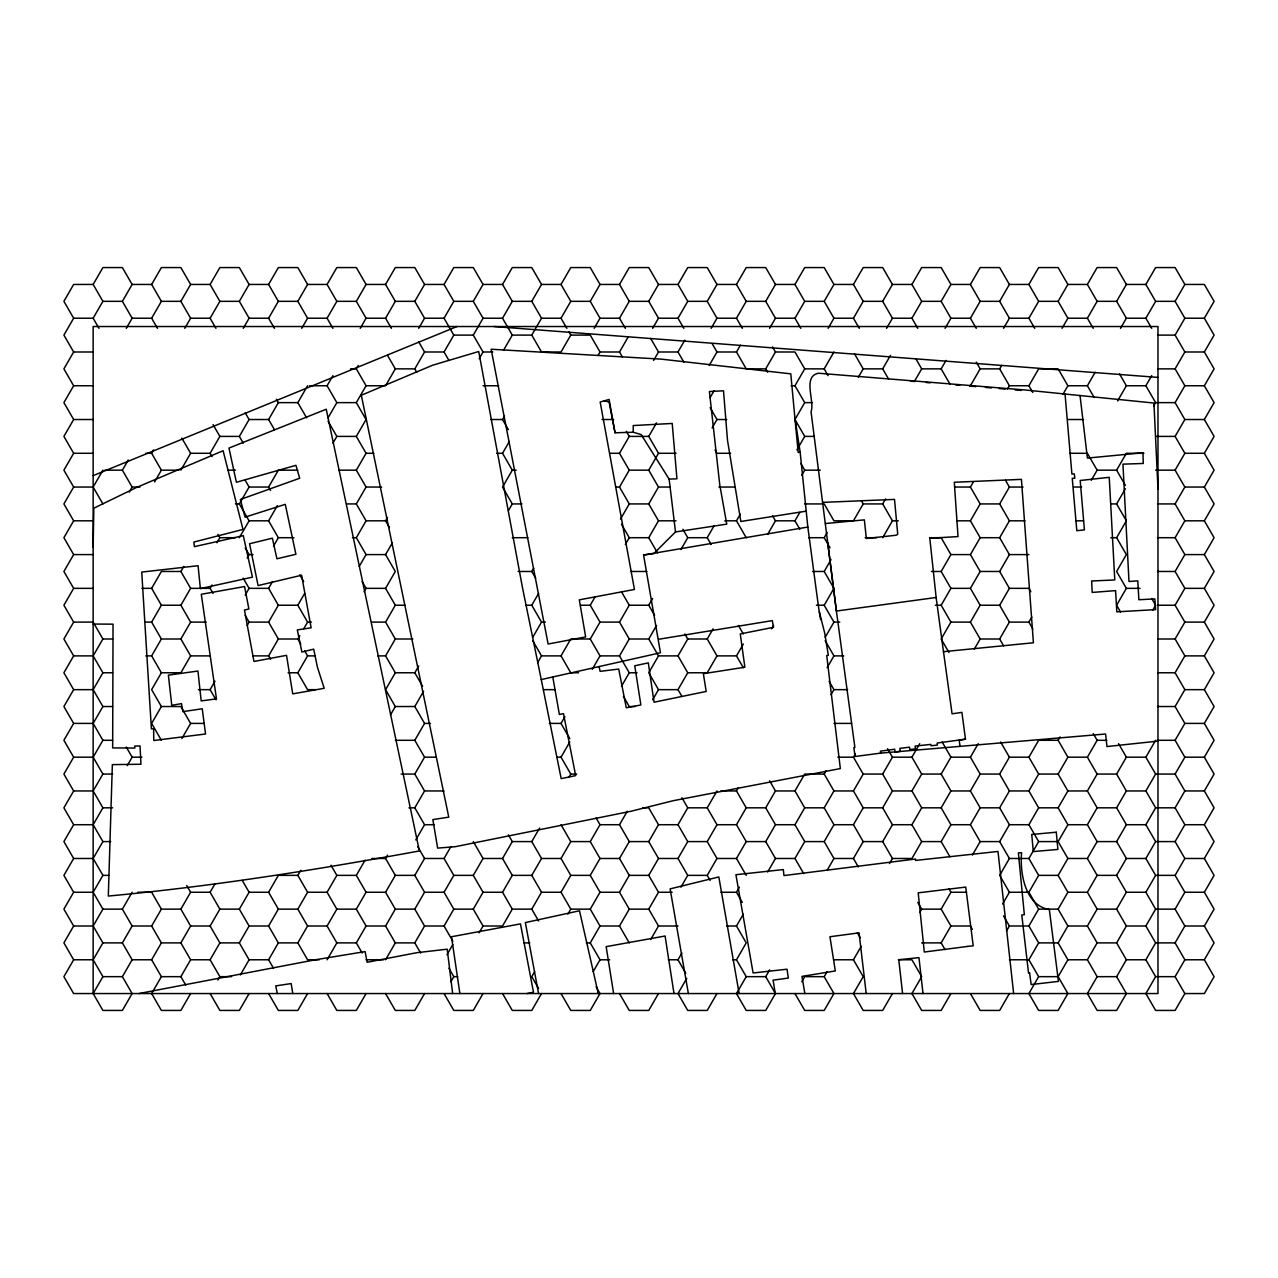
<?xml version="1.0" encoding="UTF-8"?>
<svg xmlns="http://www.w3.org/2000/svg" width="1278" height="1278" viewBox="0 0 1278 1278"><rect width="100%" height="100%" fill="white"/><g stroke="black" fill="none" stroke-linecap="round" stroke-linejoin="round"><path stroke-width="1.5" d="M93.15 547.431L93.821 508.197L136.922 487.285L223.107 450.735L242.996 529.411L193.857 542.08L194.384 546.664L243.299 535.658L252.453 577.145L200.374 588.599L198.074 565.707L141.73 572.081L151.411 728.875L153.632 728.811L153.759 740.505L205.534 734.003L202.243 708.763L182.93 711.622L181.492 703.635L171.763 705.312L168.376 675.119L197.946 671.046L201.189 700.919L216.477 698.874L201.285 594.286L244.561 586.554L248.891 608.999L244.465 609.989L253.971 661.461L286.528 655.326L292.726 693.858L324.197 688.299L317.391 667.084L313.701 649.144L301.896 652.052L297.295 629.91L311.129 627.802L301.592 575.228L258.092 585.564L249.545 543.757L272.374 538.182L276.927 558.79L295.905 554.269L285.266 504.347L245.072 517.159L240.392 499.474L299.675 478.26L295.937 465.32L236.398 482.269L228.97 448.067L326.241 409.232L419.376 850.956C316.257 869.855 212.755 886.373 108.31 896.054L112.352 764.627L140.947 764.244L140.037 745.937L134.749 746.064L134.829 748.045L112.656 747.918L113.039 624.159L93.15 624.047M73.645 318.222L93.15 318.222L102.895 301.336L93.15 284.451L73.645 284.451L63.9 301.336L73.645 318.222L63.9 335.108L73.645 351.993L63.9 368.863L73.645 385.748L63.9 402.634L73.645 419.519L63.9 436.405L73.645 453.291L63.9 470.176L73.645 487.046L63.9 503.931L73.645 520.817L63.9 537.703L73.645 554.588L63.9 571.474L73.645 588.343L63.9 605.229L73.645 622.114L63.9 639L73.645 655.886L63.9 672.771L73.645 689.657L63.9 706.526L73.645 723.412L63.9 740.297L73.645 757.183L63.9 774.069L73.645 790.954L63.9 807.824L73.645 824.709L63.9 841.595L73.645 858.481L63.9 875.366L73.645 892.252L63.9 909.137L73.645 926.007L63.9 942.892L73.645 959.778L63.9 976.664L73.645 993.549L1157.98 993.549L1157.98 326.529L93.15 326.529L93.15 993.549L102.895 1010.435L122.384 1010.435L132.129 993.549L122.384 976.664L132.129 959.778L122.384 942.892L132.129 926.007L122.384 909.137L132.129 892.252M93.15 284.451L102.895 267.565L122.384 267.565L132.129 284.451L122.384 301.336L132.129 318.222L151.635 318.222L161.379 301.336L151.635 284.451L161.379 267.565L180.869 267.565L190.614 284.451L180.869 301.336L190.614 318.222L210.119 318.222L219.864 301.336L210.119 284.451L219.864 267.565L239.353 267.565L249.098 284.451L239.353 301.336L249.098 318.222L268.604 318.222L278.348 301.336L268.604 284.451L278.348 267.565L297.838 267.565L307.583 284.451L297.838 301.336L307.583 318.222L327.088 318.222L336.833 301.336L327.088 284.451L336.833 267.565L356.322 267.565L366.067 284.451L356.322 301.336L366.067 318.222L385.573 318.222L395.317 301.336L385.573 284.451L395.317 267.565L414.807 267.565L424.552 284.451L414.807 301.336L424.552 318.222L444.057 318.222L453.802 335.108L444.057 351.993L424.552 351.993L414.807 368.863L395.317 368.863L385.573 385.748L366.067 385.748L356.322 402.634L366.067 419.519L356.322 436.405L366.067 453.291L356.322 470.176L366.067 487.046L356.322 503.931L366.067 520.817L356.322 537.703L366.067 554.588L385.573 554.588L395.317 571.474L385.573 588.343L395.317 605.229L385.573 622.114L395.317 639L385.573 655.886L395.317 672.771L414.807 672.771L422.603 686.27M126.282 328.35L132.129 318.222M102.895 503.931L93.15 487.046L102.895 470.176M184.767 328.35L190.614 318.222M139.925 487.046L132.129 487.046L122.384 470.176L128.231 460.032M129.206 492.11L132.129 487.046M178.92 470.176L161.379 470.176L151.635 453.291L153.584 449.904M154.558 481.982L161.379 470.176M243.251 328.35L249.098 318.222M180.869 470.176L190.614 453.291L210.119 453.291L219.864 436.405L239.353 436.405L249.098 419.519L268.604 419.519L278.348 402.634L297.838 402.634L307.583 385.748M93.15 993.549L102.895 976.664L93.15 959.778L102.895 942.892L93.15 926.007L102.895 909.137L93.15 892.252L102.895 875.366L93.15 858.481L102.895 841.595L93.15 824.709L102.895 807.824L93.15 790.954L102.895 774.069L93.15 757.183L102.895 740.297L93.15 723.412L102.895 706.526L93.15 689.657L102.895 672.771L93.15 655.886L102.895 639L93.15 622.114L73.645 622.114M161.379 672.771L151.635 655.886L161.379 639L151.635 622.114L161.379 605.229L151.635 588.343L161.379 571.474L180.869 571.474L190.614 588.343L180.869 605.229L190.614 622.114L180.869 639L190.614 655.886L180.869 672.771L161.379 672.771L151.635 689.657L161.379 706.526L151.635 723.412L161.379 740.297M301.736 328.35L307.583 318.222M180.869 571.474L183.792 566.41M216.941 542.767L219.864 537.703L235.456 537.703M239.353 537.703L249.098 520.817L239.353 503.931L249.098 487.046L268.604 487.046L278.348 470.176L297.838 470.176M190.614 588.343L210.119 588.343L212.068 584.973M356.322 402.634L336.833 402.634L327.088 385.748L332.935 375.62M360.22 328.35L366.067 318.222M127.257 765.618L132.129 757.183L126.282 747.055M247.149 557.959L249.098 554.588L245.2 547.831M249.098 520.817L268.604 520.817L277.374 505.625M328.063 417.826L336.833 402.634M366.067 385.748L356.322 368.863L358.271 365.492M245.2 595.101L249.098 588.343L268.604 588.343L278.348 605.229L297.838 605.229L307.583 622.114L303.685 628.872M273.476 546.137L278.348 537.703L268.604 520.817M332.935 443.162L336.833 436.405L356.322 436.405M181.843 738.604L190.614 723.412L180.869 706.526L161.379 706.526M215.966 699.785L210.119 689.657L214.992 681.206M247.149 625.501L249.098 622.114L268.604 622.114L278.348 605.229M268.604 588.343L272.502 581.602M418.705 328.35L424.552 318.222M444.057 318.222L453.802 301.336L444.057 284.451L453.802 267.565L473.291 267.565L483.036 284.451L473.291 301.336L483.036 318.222L473.291 335.108L483.036 351.993L492.781 351.993M252.996 655.886L268.604 655.886L278.348 639L268.604 622.114M297.838 605.229L304.659 593.423M278.348 639L297.838 639L299.787 635.629M531.776 335.108L512.286 335.108L502.542 318.222L512.286 301.336L502.542 284.451L512.286 267.565L531.776 267.565L541.521 284.451L531.776 301.336L541.521 318.222L531.776 335.108L541.521 351.993L561.026 351.993L570.771 335.108L590.26 335.108L600.005 351.993L619.51 351.993L628.281 336.785M190.614 993.549L180.869 1010.435L161.379 1010.435L151.635 993.549L161.379 976.664L151.635 959.778L161.379 942.892L151.635 926.007L161.379 909.137L151.635 892.252L137.976 892.252M315.378 689.657L307.583 689.657L297.838 672.771L307.583 655.886L315.378 655.886M359.246 566.41L366.067 554.588M366.067 520.817L385.573 520.817L387.522 517.446M479.138 358.735L483.036 351.993M161.379 976.664L180.869 976.664L190.614 959.778L180.869 942.892L190.614 926.007L180.869 909.137L190.614 892.252L210.119 892.252L219.864 909.137L210.119 926.007L219.864 942.892L210.119 959.778L219.864 976.664L231.558 976.664M364.118 591.73L366.067 588.343L385.573 588.343M385.573 554.588L392.394 542.767M503.516 350.3L512.286 335.108M210.119 892.252L214.992 883.801M541.521 318.222L561.026 318.222L570.771 301.336L561.026 284.451L570.771 267.565L590.26 267.565L600.005 284.451L590.26 301.336L600.005 318.222L619.51 318.222L629.255 301.336L619.51 284.451L629.255 267.565L648.745 267.565L658.489 284.451L648.745 301.336L658.489 318.222L677.995 318.222L687.74 301.336L677.995 284.451L687.74 267.565L707.229 267.565L716.974 284.451L707.229 301.336L716.974 318.222L736.479 318.222L746.224 301.336L736.479 284.451L746.224 267.565L765.714 267.565L775.458 284.451L765.714 301.336L775.458 318.222L794.964 318.222L804.709 301.336L794.964 284.451L804.709 267.565L824.198 267.565L833.943 284.451L824.198 301.336L833.943 318.222L853.448 318.222L863.193 301.336L853.448 284.451L863.193 267.565L882.683 267.565L892.427 284.451L882.683 301.336L892.427 318.222L911.933 318.222L921.678 301.336L911.933 284.451L921.678 267.565L941.167 267.565L950.912 284.451L941.167 301.336L950.912 318.222L970.417 318.222L980.162 301.336L970.417 284.451L980.162 267.565L999.652 267.565L1009.396 284.451L999.652 301.336L1009.396 318.222L1028.902 318.222L1038.647 301.336L1028.902 284.451L1038.647 267.565L1058.136 267.565L1067.881 284.451L1058.136 301.336L1067.881 318.222L1087.386 318.222L1097.131 301.336L1087.386 284.451L1097.131 267.565L1116.621 267.565L1126.365 284.451L1116.621 301.336L1126.365 318.222L1145.871 318.222L1155.616 301.336L1145.871 284.451L1155.616 267.565L1175.105 267.565L1184.85 284.451L1175.105 301.336L1184.85 318.222L1175.105 335.108L1184.85 351.993L1175.105 368.863L1184.85 385.748L1175.105 402.634L1184.85 419.519L1175.105 436.405L1184.85 453.291L1175.105 470.176L1184.85 487.046L1175.105 503.931L1184.85 520.817L1175.105 537.703L1184.85 554.588L1175.105 571.474L1184.85 588.343L1175.105 605.229L1184.85 622.114L1175.105 639L1184.85 655.886L1175.105 672.771L1184.85 689.657L1175.105 706.526L1184.85 723.412L1175.105 740.297L1184.85 757.183L1175.105 774.069L1184.85 790.954L1175.105 807.824L1184.85 824.709L1175.105 841.595L1184.85 858.481L1175.105 875.366L1184.85 892.252L1175.105 909.137L1184.85 926.007L1175.105 942.892L1184.85 959.778L1175.105 976.664L1184.85 993.549L1175.105 1010.435L1155.616 1010.435L1145.871 993.549L1155.616 976.664L1145.871 959.778L1155.616 942.892L1145.871 926.007L1155.616 909.137L1145.871 892.252L1155.616 875.366L1145.871 858.481L1155.616 841.595L1145.871 824.709L1155.616 807.824L1145.871 790.954L1155.616 774.069L1145.871 757.183L1155.616 740.297M508.388 429.648L502.542 419.519L504.49 416.149M268.604 892.252L278.348 909.137L268.604 926.007L278.348 942.892L268.604 959.778L249.098 959.778L239.353 942.892L249.098 926.007L239.353 909.137L249.098 892.252L268.604 892.252L278.348 875.366L297.838 875.366L307.583 892.252L297.838 909.137L307.583 926.007L297.838 942.892L307.583 959.778L319.276 959.778M522.031 503.931L512.286 503.931L502.542 487.046L512.286 470.176L502.542 453.291L509.363 441.469M217.915 980.034L219.864 976.664M395.317 672.771L385.573 689.657L395.317 706.526L414.807 706.526L424.552 723.412L414.807 740.297L424.552 757.183L414.807 774.069L424.552 790.954L414.807 807.824L424.552 824.709L415.781 839.902M594.158 328.35L600.005 318.222M240.328 974.97L249.098 959.778M297.838 875.366L300.761 870.302M390.445 714.977L395.317 706.526M414.807 672.771L418.705 666.014M508.388 510.689L512.286 503.931M598.056 355.364L600.005 351.993M249.098 993.549L239.353 1010.435L219.864 1010.435L210.119 993.549M414.807 706.526L423.577 691.334M336.833 942.892L327.088 926.007L336.833 909.137L327.088 892.252L336.833 875.366L356.322 875.366L366.067 892.252L356.322 909.137L366.067 926.007L356.322 942.892L336.833 942.892L327.088 959.778M652.643 328.35L658.489 318.222M356.322 875.366L365.093 860.174M518.133 571.474L531.776 571.474L533.725 568.087M653.617 360.428L658.489 351.993L677.995 351.993L684.816 340.172M307.583 993.549L297.838 1010.435L278.348 1010.435L268.604 993.549M385.573 959.778L395.317 942.892L385.573 926.007L395.317 909.137L385.573 892.252L395.317 875.366L385.573 858.481L387.522 855.11M532.75 637.307L541.521 622.114L531.776 605.229L538.597 593.423M648.745 503.931L629.255 503.931L619.51 487.046L629.255 470.176L619.51 453.291L629.255 436.405L648.745 436.405L658.489 453.291L648.745 470.176L658.489 487.046L648.745 503.931L658.489 520.817L648.745 537.703L629.255 537.703L621.459 524.188M648.745 436.405L656.541 422.89M711.127 328.35L716.974 318.222M424.552 926.007L414.807 909.137L424.552 892.252L414.807 875.366L424.552 858.481L444.057 858.481L453.802 875.366L444.057 892.252L453.802 909.137L444.057 926.007L424.552 926.007L414.807 942.892L395.317 942.892M537.623 662.643L541.521 655.886L561.026 655.886L570.771 672.771L578.567 672.771M620.485 519.124L629.255 503.931M709.178 365.492L716.974 351.993L736.479 351.993L746.224 368.863L765.714 368.863L775.458 351.993L794.964 351.993L804.709 368.863L794.964 385.748L804.709 402.634L794.964 419.519L804.709 436.405L796.913 449.904M366.067 993.549L356.322 1010.435L336.833 1010.435L327.088 993.549M444.057 858.481L450.878 846.659M561.026 655.886L570.771 639L590.26 639L600.005 622.114L590.26 605.229L595.133 596.794M625.357 544.46L629.255 537.703M710.153 397.57L714.051 390.812M736.479 351.993L740.377 345.236M712.102 427.954L716.974 419.519L710.153 407.698M769.612 328.35L775.458 318.222M512.286 909.137L531.776 909.137L541.521 892.252L531.776 875.366L541.521 858.481L531.776 841.595L512.286 841.595L502.542 858.481L512.286 875.366L502.542 892.252L512.286 909.137L502.542 926.007L483.036 926.007L473.291 909.137L483.036 892.252L473.291 875.366L483.036 858.481L473.291 841.595M569.796 738.604L561.026 723.412L564.924 716.654M592.209 669.384L600.005 655.886L590.26 639M621.459 686.27L629.255 672.771L619.51 655.886L629.255 639L619.51 622.114L629.255 605.229L648.745 605.229L654.592 615.357M424.552 993.549L414.807 1010.435L395.317 1010.435L385.573 993.549M446.981 954.714L452.827 944.586M576.618 774.069L570.771 774.069L561.026 757.183L569.796 741.991M648.745 605.229L652.643 598.487M680.918 549.524L687.74 537.703L707.229 537.703L714.051 525.881M450.878 981.728L453.802 976.664L448.929 968.213M479.138 932.764L483.036 926.007M531.776 841.595L539.572 828.096M568.822 777.439L570.771 774.069M687.74 672.771L707.229 672.771L716.974 655.886L707.229 639L687.74 639L677.995 655.886L687.74 672.771L677.995 689.657L658.489 689.657L648.745 672.771L658.489 655.886L648.745 639L656.541 625.501M828.096 328.35L833.943 318.222M746.224 537.703L736.479 520.817L740.377 514.06M804.709 368.863L824.198 368.863L833.943 351.993M483.036 993.549L473.291 1010.435L453.802 1010.435L444.057 993.549M590.26 841.595L600.005 858.481L590.26 875.366L600.005 892.252L590.26 909.137L570.771 909.137L561.026 892.252L570.771 875.366L561.026 858.481L570.771 841.595L590.26 841.595L600.005 824.709L619.51 824.709L629.255 841.595L619.51 858.481L629.255 875.366L619.51 892.252L629.255 909.137L619.51 926.007L629.255 942.892M652.643 699.785L658.489 689.657M707.229 639L713.076 628.872M767.663 534.332L775.458 520.817L794.964 520.817L799.836 512.382M801.785 475.24L804.709 470.176L820.3 470.176M858.321 377.314L863.193 368.863L882.683 368.863L890.478 355.364M886.581 328.35L892.427 318.222M534.699 971.6L531.776 976.664L538.597 988.485M567.847 914.201L570.771 909.137M619.51 824.709L627.306 811.211M541.521 993.549L531.776 1010.435L512.286 1010.435L502.542 993.549M716.974 655.886L736.479 655.886L743.301 644.064M593.184 971.6L600.005 959.778L590.26 942.892L600.005 926.007L590.26 909.137M677.995 926.007L658.489 926.007L648.745 909.137L658.489 892.252L648.745 875.366L658.489 858.481L648.745 841.595L658.489 824.709L648.745 807.824L642.898 807.824M771.561 628.872L773.509 625.501M808.607 537.703L824.198 537.703L827.122 532.638M914.856 380.684L921.678 368.863L941.167 368.863L949.937 384.071M945.065 328.35L950.912 318.222M658.489 824.709L677.995 824.709L687.74 807.824L707.229 807.824L716.974 790.954M825.173 637.307L833.943 622.114L824.198 605.229L833.943 588.343L824.198 571.474L831.019 559.652M882.683 537.703L892.427 520.817L882.683 503.931L863.193 503.931L853.448 520.817L833.943 520.817L824.198 503.931L804.709 503.931M941.167 368.863L946.039 360.428M707.229 841.595L716.974 858.481L707.229 875.366L687.74 875.366L677.995 858.481L687.74 841.595L707.229 841.595L716.974 824.709L707.229 807.824M882.683 503.931L885.606 498.867M650.694 939.522L658.489 926.007M680.918 887.188L687.74 875.366M716.974 824.709L736.479 824.709L746.224 807.824L736.479 790.954L738.428 787.567M970.417 385.748L980.162 368.863L999.652 368.863L1009.396 385.748L1028.902 385.748L1038.647 368.863L1058.136 368.863L1067.881 385.748L1087.386 385.748L1095.182 372.249M1003.549 328.35L1009.396 318.222M827.122 667.707L833.943 655.886L825.173 640.693M999.652 368.863L1001.601 365.492M658.489 993.549L648.745 1010.435L629.255 1010.435L619.51 993.549M685.791 973.293L677.995 959.778L681.893 953.021M746.224 875.366L736.479 858.481L746.224 841.595L765.714 841.595L775.458 824.709L765.714 807.824L775.458 790.954L794.964 790.954L804.709 774.069L824.198 774.069L833.943 790.954L824.198 807.824L833.943 824.709L853.448 824.709L863.193 841.595L882.683 841.595L892.427 858.481L911.933 858.481L921.678 841.595L941.167 841.595L950.912 824.709L941.167 807.824L950.912 790.954L941.167 774.069L950.912 757.183L970.417 757.183L980.162 774.069L970.417 790.954L980.162 807.824L970.417 824.709L980.162 841.595L999.652 841.595L1009.396 858.481L1028.902 858.481L1038.647 841.595L1058.136 841.595L1067.881 858.481L1058.136 875.366L1067.881 892.252L1058.136 909.137L1067.881 926.007L1058.136 942.892L1067.881 959.778L1058.136 976.664L1067.881 993.549L1058.136 1010.435L1038.647 1010.435L1028.902 993.549L1038.647 976.664L1058.136 976.664M831.019 694.721L833.943 689.657L847.602 689.657M1007.447 389.135L1009.396 385.748M686.765 978.357L677.995 993.549L687.74 1010.435L707.229 1010.435L716.974 993.549M720.872 892.252L736.479 892.252L739.403 887.188M1023.055 487.046L1009.396 487.046L999.652 503.931L980.162 503.931L970.417 487.046L973.341 481.982M1062.034 328.35L1067.881 318.222M746.224 976.664L736.479 993.549L746.224 1010.435L765.714 1010.435L775.458 993.549L765.714 976.664L746.224 976.664L736.479 959.778L746.224 942.892L736.479 926.007L743.301 914.201M767.663 871.979L775.458 858.481L765.714 841.595M775.458 858.481L794.964 858.481L804.709 841.595L794.964 824.709L804.709 807.824L794.964 790.954M824.198 774.069L826.147 770.682M948.963 652.499L941.167 639L950.912 622.114L941.167 605.229L950.912 588.343L941.167 571.474L950.912 554.588L970.417 554.588L980.162 571.474L999.652 571.474L1009.396 554.588L1028.902 554.588M970.417 554.588L980.162 537.703L970.417 520.817L980.162 503.931M853.448 824.709L863.193 807.824L853.448 790.954L863.193 774.069L853.448 757.183L855.397 753.812M1063.008 394.199L1067.881 385.748M804.709 841.595L824.198 841.595L833.943 824.709M1032.8 628.872L1028.902 622.114L1009.396 622.114L999.652 639L980.162 639L970.417 622.114L980.162 605.229L970.417 588.343L980.162 571.474M1009.396 554.588L999.652 537.703L1009.396 520.817L999.652 503.931M1120.518 328.35L1126.365 318.222M765.714 976.664L769.612 969.906M827.122 870.302L833.943 858.481L824.198 841.595M882.683 841.595L892.427 824.709L882.683 807.824L892.427 790.954L882.683 774.069L892.427 757.183L911.933 757.183L921.678 774.069L911.933 790.954L921.678 807.824L911.933 824.709L921.678 841.595M833.943 858.481L853.448 858.481L863.193 841.595M911.933 757.183L919.729 743.668M974.315 649.128L980.162 639M1009.396 622.114L999.652 605.229L1009.396 588.343L999.652 571.474M1117.595 400.941L1126.365 385.748L1145.871 385.748L1155.616 402.634L1175.105 402.634M801.785 981.728L804.709 976.664L824.198 976.664L833.943 993.549L824.198 1010.435L804.709 1010.435L794.964 993.549M1091.284 480.304L1097.131 470.176L1087.386 453.291L1069.83 453.291M1145.871 385.748L1151.718 375.62M824.198 976.664L827.122 971.6M889.504 863.545L892.427 858.481M1028.902 622.114L1031.825 617.05M1097.131 470.176L1116.621 470.176L1126.365 453.291L1143.922 453.291M1153.667 406.021L1155.616 402.634M1184.85 453.291L1204.355 453.291L1214.1 436.405L1204.355 419.519L1214.1 402.634L1204.355 385.748L1214.1 368.863L1204.355 351.993L1214.1 335.108L1204.355 318.222L1214.1 301.336L1204.355 284.451L1184.85 284.451M833.943 959.778L853.448 959.778L861.244 946.279M970.417 757.183L978.213 743.668M1120.518 611.986L1116.621 605.229L1126.365 588.343L1116.621 571.474L1126.365 554.588L1116.621 537.703L1126.365 520.817L1116.621 503.931L1125.391 488.739M919.729 912.508L921.678 909.137L941.167 909.137L950.912 892.252L966.519 892.252M999.652 841.595L1009.396 824.709L999.652 807.824L1009.396 790.954L999.652 774.069L1009.396 757.183L1028.902 757.183L1038.647 740.297L1058.136 740.297L1067.881 757.183L1058.136 774.069L1067.881 790.954L1058.136 807.824L1067.881 824.709L1058.136 841.595M892.427 993.549L882.683 1010.435L863.193 1010.435L853.448 993.549L863.193 976.664L853.448 959.778M972.366 855.11L980.162 841.595M921.678 942.892L941.167 942.892L950.912 926.007L941.167 909.137M1038.647 841.595L1028.902 824.709L1038.647 807.824L1028.902 790.954L1038.647 774.069L1028.902 757.183M1058.136 740.297L1060.085 736.927M1184.85 588.343L1204.355 588.343L1214.1 571.474L1204.355 554.588L1214.1 537.703L1204.355 520.817L1214.1 503.931L1204.355 487.046L1214.1 470.176L1204.355 453.291M1009.396 858.481L999.652 875.366L1009.396 892.252L1028.902 892.252L1038.647 875.366L1028.902 858.481M1152.692 610.293L1155.616 605.229L1151.718 598.487M950.912 993.549L941.167 1010.435L921.678 1010.435L911.933 993.549L921.678 976.664L911.933 959.778L898.29 959.778M1002.575 904.057L1009.396 892.252M1067.881 757.183L1087.386 757.183L1097.131 740.297L1106.876 740.297M1006.473 931.071L1009.396 926.007L1028.902 926.007L1038.647 909.137L1028.902 892.252M1145.871 858.481L1126.365 858.481L1116.621 841.595L1097.131 841.595L1087.386 824.709L1097.131 807.824L1087.386 790.954L1097.131 774.069L1087.386 757.183M1116.621 841.595L1126.365 824.709L1116.621 807.824L1126.365 790.954L1116.621 774.069L1126.365 757.183L1145.871 757.183M1184.85 757.183L1204.355 757.183L1214.1 740.297L1204.355 723.412L1214.1 706.526L1204.355 689.657L1214.1 672.771L1204.355 655.886L1214.1 639L1204.355 622.114L1214.1 605.229L1204.355 588.343M1009.396 993.549L999.652 1010.435L980.162 1010.435L970.417 993.549M1038.647 976.664L1028.902 959.778L1038.647 942.892L1028.902 926.007M1067.881 858.481L1087.386 858.481L1097.131 841.595M1126.365 858.481L1116.621 875.366L1126.365 892.252L1116.621 909.137L1126.365 926.007L1116.621 942.892L1126.365 959.778L1116.621 976.664L1097.131 976.664L1087.386 959.778L1097.131 942.892L1087.386 926.007L1097.131 909.137L1087.386 892.252L1097.131 875.366L1087.386 858.481M1097.131 976.664L1087.386 993.549L1097.131 1010.435L1116.621 1010.435L1126.365 993.549L1116.621 976.664M1184.85 858.481L1204.355 858.481L1214.1 841.595L1204.355 824.709L1214.1 807.824L1204.355 790.954L1214.1 774.069L1204.355 757.183M1184.85 993.549L1204.355 993.549L1214.1 976.664L1204.355 959.778L1214.1 942.892L1204.355 926.007L1214.1 909.137L1204.355 892.252L1214.1 875.366L1204.355 858.481M675.503 531.936L653.761 553.63L643.569 555.003L660.47 652.77L541.265 679.576L522.43 587.417L478.723 351.514L432.539 365.252L361.307 395.253L448.77 817.137L432.843 819.597L437.651 848.113L455.272 846.691L630.981 811.258L673.33 800.683L840.349 768.573L826.722 655.582L828.336 655.263L824.645 632.818L819.134 611.172L816.227 589.957L807.84 527.047L800.156 452.156L794.868 417.634L790.778 373.847L661.269 359.134L491.135 349.229L548.118 644.016L585.659 636.955L579.317 599.845L634.447 589.462L600.165 401.995L609.095 399.455L615.038 432.795L633.233 432.236L641.157 434.584L669.129 479.122L675.503 531.936L726.767 524.14L719.738 484.681L709.402 391.531L723.508 390.796L727.501 440.335L740.825 521.488L806.146 511.152M93.15 475.64L456.981 326.529M526.887 993.549L533.485 992.223L520.466 923.882L451.501 936.742L459.888 993.549M138.998 993.549L315.091 959.826L365.125 951.599L367.121 962.286L416.772 952.701L447.204 949.187L452.652 993.549M643.569 555.003L807.84 527.047M658.713 639.256L772.295 620.629L773.557 627.306L740.266 633.936L744.866 667.212L703.363 673.698L706.191 691.446L654.064 702.213L648.297 662.883L634.751 665.79L640.869 704.993L626.284 707.772L618.728 669.065L600.117 671.349L599.078 666.525M800.156 452.156L798.207 452.46L794.868 417.634M936.135 597.497L943.483 651.684L1033.407 642.77L1021.426 479.362L954.283 482.269L958.021 536.584L929.809 538.246L936.135 597.497L836.403 611.044L854.886 747.422L853.848 747.55L855.062 756.512L880.67 753.109L1105.582 734.003L1106.972 746.56L1157.98 741.112M943.483 651.684L952.078 713.843L961.887 712.357L965.481 739.195L937.189 743.029L937.365 745.074L931.071 745.761L930.895 744.403L915.128 746.064L915.431 748.908L909.792 749.531L909.537 747.183L899.904 748.349L900.287 751.384L895.047 752.071L894.696 749.227L880.414 751.144L880.67 753.109M965.481 739.195L959.139 740.058L960.066 746.368M827.633 542.144L836.403 611.044L811.051 411.82C815.013 400.829 802.201 376.435 818.479 373.224L1024.636 389.934L1153.938 403.049L1157.98 489.139M825.428 523.533L864.359 519.874L866.356 538.501L896.261 535.21L897.731 534.172L894.52 499.41L822.601 502.382M669.129 479.122L676.941 478.803L672.212 423.449L633.233 425.558L633.233 432.236M132.129 284.451L151.635 284.451M190.614 284.451L210.119 284.451M249.098 284.451L268.604 284.451M307.583 284.451L327.088 284.451M366.067 284.451L385.573 284.451M424.552 284.451L444.057 284.451M483.036 284.451L502.542 284.451M541.521 284.451L561.026 284.451M600.005 284.451L619.51 284.451M658.489 284.451L677.995 284.451M716.974 284.451L736.479 284.451M775.458 284.451L794.964 284.451M833.943 284.451L853.448 284.451M892.427 284.451L911.933 284.451M950.912 284.451L970.417 284.451M1009.396 284.451L1028.902 284.451M1067.881 284.451L1087.386 284.451M1126.365 284.451L1145.871 284.451M102.895 301.336L122.384 301.336M161.379 301.336L180.869 301.336M219.864 301.336L239.353 301.336M278.348 301.336L297.838 301.336M336.833 301.336L356.322 301.336M395.317 301.336L414.807 301.336M453.802 301.336L473.291 301.336M512.286 301.336L531.776 301.336M570.771 301.336L590.26 301.336M629.255 301.336L648.745 301.336M687.74 301.336L707.229 301.336M746.224 301.336L765.714 301.336M804.709 301.336L824.198 301.336M863.193 301.336L882.683 301.336M921.678 301.336L941.167 301.336M980.162 301.336L999.652 301.336M1038.647 301.336L1058.136 301.336M1097.131 301.336L1116.621 301.336M1155.616 301.336L1175.105 301.336M483.036 318.222L502.542 318.222M1184.85 318.222L1204.355 318.222M453.802 335.108L473.291 335.108M1157.564 335.108L1175.105 335.108M73.645 351.993L93.15 351.993M1184.85 351.993L1204.355 351.993M350.476 368.863L356.322 368.863M1157.564 368.863L1175.105 368.863M73.645 385.748L93.15 385.748M309.532 385.748L327.088 385.748M483.036 385.748L498.644 385.748M791.066 385.748L794.964 385.748M1184.85 385.748L1204.355 385.748M804.709 402.634L812.504 402.634M73.645 419.519L93.15 419.519M490.832 419.519L502.542 419.519M601.954 419.519L613.664 419.519M716.974 419.519L726.735 419.519M1067.881 419.519L1083.488 419.519M1184.85 419.519L1204.355 419.519M804.709 436.405L814.453 436.405M1155.616 436.405L1175.105 436.405M73.645 453.291L93.15 453.291M145.772 453.291L151.635 453.291M366.067 453.291L373.863 453.291M496.695 453.291L502.542 453.291M609.75 453.291L619.51 453.291M658.489 453.291L676.046 453.291M730.633 453.291L716.974 453.291L715.025 449.904M104.844 470.176L122.384 470.176M227.66 470.176L235.456 470.176M338.782 470.176L356.322 470.176M512.286 470.176L516.184 470.176M629.255 470.176L648.745 470.176M1155.616 470.176L1175.105 470.176M73.645 487.046L93.15 487.046M366.067 487.046L381.675 487.046M615.613 487.046L619.51 487.046M658.489 487.046L670.199 487.046M718.923 487.046L734.53 487.046M954.81 487.046L970.417 487.046M1073.744 487.046L1081.539 487.046M1184.85 487.046L1204.355 487.046M235.456 503.931L239.353 503.931M346.578 503.931L356.322 503.931M1110.774 503.931L1116.621 503.931M1157.564 503.931L1175.105 503.931M73.645 520.817L93.15 520.817M658.489 520.817L676.046 520.817M724.77 520.817L736.479 520.817M892.427 520.817L898.29 520.817M956.775 520.817L970.417 520.817M1009.396 520.817L1025.004 520.817M1075.693 520.817L1083.488 520.817M1184.85 520.817L1204.355 520.817M278.348 537.703L293.94 537.703M352.424 537.703L356.322 537.703M512.286 537.703L527.878 537.703M865.142 537.703L876.836 537.703M929.473 537.703L941.167 537.703L950.912 554.588M980.162 537.703L999.652 537.703M1110.774 537.703L1116.621 537.703M1157.564 537.703L1175.105 537.703M73.645 554.588L93.15 554.588M249.098 554.588L252.996 554.588M1184.85 554.588L1204.355 554.588M631.204 571.474L646.796 571.474M812.504 571.474L824.198 571.474M931.422 571.474L941.167 571.474M1157.564 571.474L1175.105 571.474M73.645 588.343L93.15 588.343M141.874 588.343L151.635 588.343M950.912 588.343L970.417 588.343M1009.396 588.343L1028.902 588.343L1030.851 591.73M1126.365 588.343L1140.024 588.343M161.379 605.229L180.869 605.229M395.317 605.229L405.062 605.229M525.929 605.229L531.776 605.229M580.516 605.229L590.26 605.229M816.402 605.229L824.198 605.229M935.32 605.229L941.167 605.229M980.162 605.229L999.652 605.229M1157.564 605.229L1175.105 605.229M145.772 622.114L151.635 622.114M190.614 622.114L206.205 622.114M307.583 622.114L311.481 622.114M371.914 622.114L385.573 622.114M541.521 622.114L545.418 622.114M600.005 622.114L619.51 622.114M833.943 622.114L839.79 622.114M950.912 622.114L970.417 622.114M1184.85 622.114L1204.355 622.114M102.895 639L112.64 639M161.379 639L180.869 639M395.317 639L412.858 639M629.255 639L648.745 639M1157.564 639L1175.105 639M73.645 655.886L93.15 655.886M145.772 655.886L151.635 655.886M190.614 655.886L210.119 655.886M377.761 655.886L385.573 655.886M600.005 655.886L619.51 655.886M658.489 655.886L677.995 655.886M833.943 655.886L843.704 655.886M1184.85 655.886L1204.355 655.886M102.895 672.771L112.64 672.771M288.093 672.771L297.838 672.771M629.255 672.771L637.051 672.771M1157.564 672.771L1175.105 672.771M73.645 689.657L93.15 689.657M198.41 689.657L210.119 689.657M543.469 689.657L555.179 689.657M1184.85 689.657L1204.355 689.657M102.895 706.526L112.64 706.526M635.102 706.526L629.255 706.526L623.408 696.398M1157.564 706.526L1175.105 706.526M73.645 723.412L93.15 723.412M190.614 723.412L204.256 723.412M424.552 723.412L430.398 723.412M549.316 723.412L561.026 723.412M833.943 723.412L851.499 723.412M1184.85 723.412L1204.355 723.412M102.895 740.297L112.64 740.297M395.317 740.297L414.807 740.297M1157.564 740.297L1175.105 740.297M73.645 757.183L93.15 757.183M132.129 757.183L141.874 757.183M424.552 757.183L436.245 757.183M557.128 757.183L561.026 757.183M837.841 757.183L853.448 757.183M102.895 774.069L112.64 774.069M401.164 774.069L414.807 774.069M863.193 774.069L882.683 774.069M921.678 774.069L941.167 774.069M980.162 774.069L999.652 774.069M1038.647 774.069L1058.136 774.069M1097.131 774.069L1116.621 774.069M1155.616 774.069L1175.105 774.069M73.645 790.954L93.15 790.954M424.552 790.954L444.057 790.954M720.872 790.954L736.479 790.954M833.943 790.954L853.448 790.954M892.427 790.954L911.933 790.954M950.912 790.954L970.417 790.954M1009.396 790.954L1028.902 790.954M1067.881 790.954L1087.386 790.954M1126.365 790.954L1145.871 790.954M1184.85 790.954L1204.355 790.954M102.895 807.824L112.64 807.824M408.96 807.824L414.807 807.824M746.224 807.824L765.714 807.824M804.709 807.824L824.198 807.824M863.193 807.824L882.683 807.824M921.678 807.824L941.167 807.824M980.162 807.824L999.652 807.824M1038.647 807.824L1058.136 807.824M1097.131 807.824L1116.621 807.824M1155.616 807.824L1175.105 807.824M73.645 824.709L93.15 824.709M424.552 824.709L434.296 824.709M775.458 824.709L794.964 824.709M892.427 824.709L911.933 824.709M950.912 824.709L970.417 824.709M1009.396 824.709L1028.902 824.709M1067.881 824.709L1087.386 824.709M1126.365 824.709L1145.871 824.709M1184.85 824.709L1204.355 824.709M102.895 841.595L110.691 841.595M629.255 841.595L648.745 841.595M1155.616 841.595L1175.105 841.595M73.645 858.481L93.15 858.481M371.914 858.481L385.573 858.481M483.036 858.481L502.542 858.481M541.521 858.481L561.026 858.481M600.005 858.481L619.51 858.481M658.489 858.481L677.995 858.481M716.974 858.481L736.479 858.481M102.895 875.366L108.742 875.366M395.317 875.366L414.807 875.366M453.802 875.366L473.291 875.366M512.286 875.366L531.776 875.366M570.771 875.366L590.26 875.366M629.255 875.366L648.745 875.366M1038.647 875.366L1058.136 875.366M1097.131 875.366L1116.621 875.366M1155.616 875.366L1175.105 875.366M73.645 892.252L93.15 892.252M307.583 892.252L327.088 892.252M366.067 892.252L385.573 892.252M424.552 892.252L444.057 892.252M483.036 892.252L502.542 892.252M541.521 892.252L561.026 892.252M600.005 892.252L619.51 892.252M658.489 892.252L672.148 892.252M1067.881 892.252L1087.386 892.252M1126.365 892.252L1145.871 892.252M1184.85 892.252L1204.355 892.252M102.895 909.137L122.384 909.137M161.379 909.137L180.869 909.137M219.864 909.137L239.353 909.137M278.348 909.137L297.838 909.137M336.833 909.137L356.322 909.137M395.317 909.137L414.807 909.137M453.802 909.137L473.291 909.137M629.255 909.137L648.745 909.137M1038.647 909.137L1058.136 909.137M1097.131 909.137L1116.621 909.137M1155.616 909.137L1175.105 909.137M73.645 926.007L93.15 926.007M132.129 926.007L151.635 926.007M190.614 926.007L210.119 926.007M249.098 926.007L268.604 926.007M307.583 926.007L327.088 926.007M366.067 926.007L385.573 926.007M600.005 926.007L619.51 926.007M726.735 926.007L736.479 926.007M950.912 926.007L970.417 926.007L972.366 929.394M1067.881 926.007L1087.386 926.007M1126.365 926.007L1145.871 926.007M1184.85 926.007L1204.355 926.007M102.895 942.892L122.384 942.892M161.379 942.892L180.869 942.892M219.864 942.892L239.353 942.892M278.348 942.892L297.838 942.892M523.98 942.892L529.827 942.892M586.362 942.892L590.26 942.892M1038.647 942.892L1058.136 942.892M1097.131 942.892L1116.621 942.892M1155.616 942.892L1175.105 942.892M73.645 959.778L93.15 959.778M132.129 959.778L151.635 959.778M190.614 959.778L210.119 959.778M366.067 959.778L383.624 959.778M600.005 959.778L609.75 959.778M668.25 959.778L677.995 959.778M732.582 959.778L736.479 959.778M1009.396 959.778L1028.902 959.778M1067.881 959.778L1087.386 959.778M1126.365 959.778L1145.871 959.778M1184.85 959.778L1204.355 959.778M102.895 976.664L122.384 976.664M453.802 976.664L457.7 976.664M1155.616 976.664L1175.105 976.664M494.155 326.529L1157.98 377.409M910.447 381.163L914.393 381.499M926.23 382.489L930.176 382.825M955.848 384.966L959.794 385.285M969.667 386.116L975.593 386.611M985.466 387.442L991.377 387.937M999.284 388.592L1005.211 389.087M1015.067 389.902L1020.994 390.397M604.318 400.813L609.095 402.043L615.038 432.795M1145.871 318.222L1151.718 328.35M1087.386 318.222L1093.233 328.35M1119.544 373.943L1126.365 385.748M1087.386 385.748L1094.208 397.57M1028.902 318.222L1034.749 328.35M1116.621 470.176L1125.391 485.368M1028.902 385.748L1032.8 392.506M970.417 318.222L976.264 328.35M976.264 362.121L980.162 368.863M911.933 318.222L917.78 328.35M1005.498 480.304L1009.396 487.046M915.831 358.735L921.678 368.863M1118.57 743.668L1126.365 757.183M853.448 318.222L859.295 328.35M882.683 368.863L888.529 379.007M1093.233 733.54L1097.131 740.297M854.423 353.671L863.193 368.863M999.652 639L1003.549 645.757M794.964 318.222L800.811 328.35M824.198 368.863L828.096 375.62M772.535 346.929L775.458 351.993M861.244 500.561L863.193 503.931M1000.626 741.991L1009.396 757.183M736.479 318.222L742.326 328.35M765.714 368.863L767.663 372.249M800.811 463.419L804.709 470.176M712.102 343.542L716.974 351.993M824.198 537.703L830.045 547.831M942.142 741.991L950.912 757.183M677.995 318.222L683.842 328.35M794.964 520.817L799.836 529.268M677.995 351.993L683.842 362.121M772.535 515.753L775.458 520.817M1003.549 915.879L1009.396 926.007M650.694 338.478L658.489 351.993M887.555 748.732L892.427 757.183M941.167 841.595L949.937 856.787M619.51 318.222L625.357 328.35M829.071 681.206L833.943 689.657M948.963 888.865L950.912 892.252M619.51 351.993L622.434 357.057M707.229 537.703L711.127 544.46M917.78 902.38L921.678 909.137M941.167 942.892L945.065 949.65M561.026 318.222L566.873 328.35M568.822 331.721L570.771 335.108M626.332 431.341L629.255 436.405M682.867 529.268L687.74 537.703M738.428 625.501L743.301 633.936M736.479 655.886L743.301 667.707M853.448 858.481L858.321 866.915M648.745 537.703L657.515 552.895M684.816 633.936L687.74 639M769.612 780.81L775.458 790.954M857.346 932.764L860.27 937.828M794.964 858.481L803.734 873.673M621.459 591.73L629.255 605.229M677.995 689.657L681.893 696.398M736.479 824.709L746.224 841.595M444.057 351.993L448.929 360.428M418.705 341.865L424.552 351.993M681.893 797.696L687.74 807.824M736.479 892.252L742.326 902.38M385.573 318.222L391.419 328.35M414.807 368.863L416.756 372.249M531.776 571.474L535.674 578.215M677.995 824.709L687.74 841.595M707.229 875.366L710.153 880.43M387.522 355.364L395.317 368.863M532.75 640.693L541.521 655.886M327.088 318.222L332.935 328.35M596.107 817.968L600.005 824.709M268.604 318.222L274.45 328.35M328.063 421.213L336.833 436.405M385.573 520.817L389.471 527.574M561.026 824.709L570.771 841.595M297.838 402.634L306.608 417.826M276.399 399.263L278.348 402.634M210.119 318.222L215.966 328.35M268.604 419.519L274.45 429.648M362.169 581.602L366.067 588.343M508.388 834.838L512.286 841.595M596.107 986.792L600.005 993.549L590.26 1010.435L570.771 1010.435L561.026 993.549M245.2 412.762L249.098 419.519M531.776 909.137L538.597 920.943M239.353 436.405L243.251 443.162M268.604 487.046L270.553 490.432M151.635 318.222L157.482 328.35M213.043 424.584L219.864 436.405M245.2 480.304L249.098 487.046M299.787 574.844L303.685 581.602M210.119 453.291L212.068 456.661M181.843 438.098L190.614 453.291M297.838 639L300.761 644.064M304.659 650.821L307.583 655.886M417.73 846.659L424.552 858.481M93.15 318.222L98.997 328.35M217.915 534.332L219.864 537.703M243.251 578.215L249.098 588.343M444.057 926.007L452.827 941.215M245.2 615.357L249.098 622.114M268.604 655.886L270.553 659.256M210.119 588.343L213.043 593.423M414.807 942.892L420.654 953.021M330.986 865.238L336.833 875.366M356.322 942.892L362.169 953.021M242.277 880.43L249.098 892.252M268.604 959.778L273.476 968.213M186.716 885.494L190.614 892.252M180.869 976.664L185.741 985.098M277.342 993.549L275.713 985.913L291.176 983.565L292.758 993.549M541.265 679.576L561.186 778.606L575.675 775.634L563.486 713.651L559.365 714.466L552.847 677.292M538.565 993.549L525.37 922.588L579.493 910.767L598.28 993.549M739.131 993.549L718.827 876.948L670.119 888.881L688.379 993.549M819.342 611.97L820.62 619.558M804.836 993.549L801.977 976.392L835.317 970.945L829.933 936.742L859.056 932.86L866.196 993.549M775.283 993.549L773.078 980.162L788.35 978.069L787.008 969.219L753.109 972.989L735.92 874.711L783.318 869.583L783.973 875.574L915.527 859.008L915.527 860.429L997.99 851.452L1013.646 993.549M613.616 993.549L606.155 946.647L665.087 936.007L674.001 993.549M1080.022 395.429L1087.402 458.083L1142.963 452.763L1143.267 463.467L1122.947 464.154L1128.985 581.474L1137.787 580.867L1138.874 599.733L1154.849 598.919L1155.631 609.622L1116.828 611.842L1115.566 590.628L1092.179 592.433L1091.652 580.995L1114.783 579.94L1109.24 477.333L1080.198 480.48L1084.415 529.891L1076.811 530.705L1072.258 478.371L1074.862 478.132L1074.255 473.866L1071.907 474.042L1065.053 394.135M923.004 993.549L918.962 957.653L898.769 959.698L902.572 993.549M1029.589 972.925L1028.55 973.117L1021.777 914.984L1024.333 914.665L1018.39 852.937L1021.601 852.698C1019.812 872.73 1024.812 905.399 1049.334 909.537L1058.456 981.408L1031.154 984.555L1029.589 972.925M967.877 946.391L924.298 952.03L918.211 892.843L965.737 887.076L973.213 945.848L967.877 946.391M1056.283 832.218L1031.761 834.454L1033.279 851.579L1057.896 849.423L1056.283 832.218"/></g></svg>
